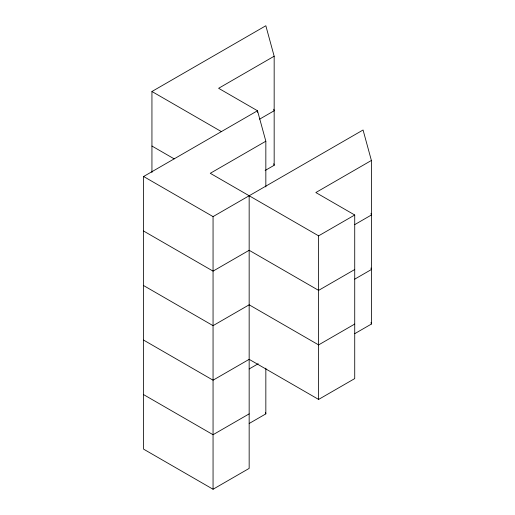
<?xml version="1.0" encoding="UTF-8"?>
<svg xmlns="http://www.w3.org/2000/svg" width="515" height="515" viewBox="0 0 515 515"><rect width="100%" height="100%" fill="white"/><g stroke="black" fill="none" stroke-linecap="round" stroke-linejoin="round"><path stroke-width="0.77" d="M151.938 172.499L151.938 91.503L265.837 25.75L274.167 56.225L274.167 165.283L265.141 170.491M274.167 56.225L218.611 88.297L257.5 110.751L265.837 141.226L265.837 186.932M249.163 195.751L249.163 468.399L213.055 489.25L143.608 449.157L143.608 176.503L257.5 110.751L257.5 112.354M259.586 119.171L274.167 110.751L273.748 109.225M265.837 141.226L210.275 173.298L318.611 235.844L354.726 215L354.726 378.589L318.611 399.434L249.163 359.341L213.055 380.192L143.608 340.093M143.608 176.503L213.055 216.603L363.062 129.999L371.392 160.468L371.392 324.057L354.726 333.681M371.392 160.468L315.837 192.546L354.726 215M354.726 224.624L371.392 215L370.974 213.474M354.726 269.525L318.611 290.376L249.163 250.284L213.055 271.128L143.608 231.035M354.726 279.149L371.392 269.525L370.974 268.006M249.163 368.965L258.195 363.751M354.726 324.057L318.611 344.908L249.163 304.809L213.055 325.66L143.608 285.568M249.163 413.873L213.055 434.718L143.608 394.625M249.163 423.497L265.837 413.873L265.837 368.161M151.938 91.503L221.386 131.602M151.938 146.035L174.167 158.865M370.974 322.532L371.392 324.057M273.748 163.757L274.167 165.283M265.418 412.348L265.837 413.873M318.611 235.844L318.611 399.434M213.055 216.603L213.055 489.25"/></g></svg>
